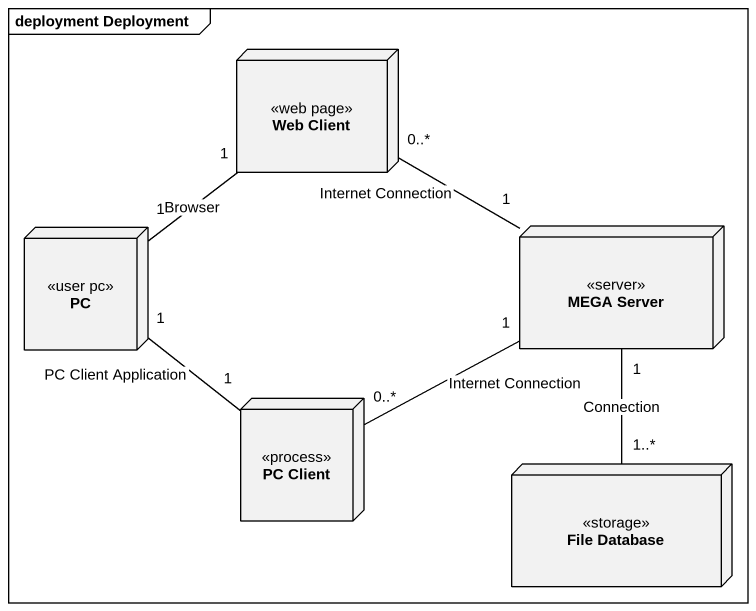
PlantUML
@startuml
mainframe deployment Deployment
node "Web Client" as Web_Client <<web page>>
node PC <<user pc>>
node "MEGA Server" as MEGA_Server <<server>>
node "PC Client" as PC_Client <<process>>
node "File Database" as File_Database <<storage>>
Web_Client "0..*" -right- "1" MEGA_Server : Internet Connection
PC "1" -up- "1" Web_Client : Browser
PC "1" -- "1" PC_Client : PC Client Application
PC_Client "0..*" -right- "1" MEGA_Server : Internet Connection
File_Database "1..*" -up- "1" MEGA_Server : Connection
@enduml
